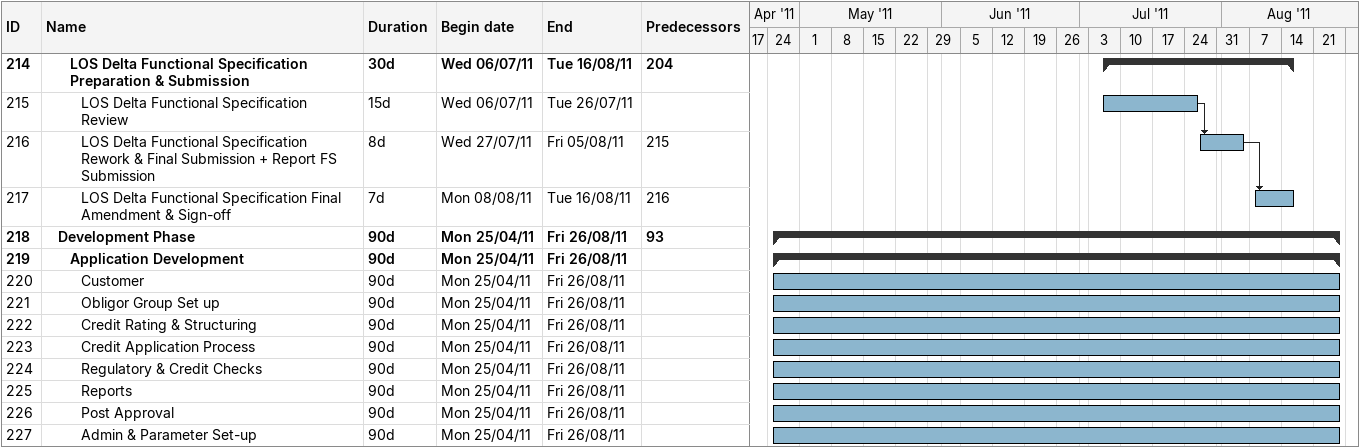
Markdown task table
| ID | Level | Task | Duration | Start | Finish | Predecessors |
|---|---|---|---|---|---|---|
| 214 | 3 | **LOS Delta Functional Specification Preparation & Submission** | 30d | 2011-07-06 | 2011-08-16 | 204 |
| 215 | 4 | LOS Delta Functional Specification Review | 15d | 2011-07-06 | 2011-07-26 |  |
| 216 | 4 | LOS Delta Functional Specification Rework & Final Submission + Report FS Submission | 8d | 2011-07-27 | 2011-08-05 | 215 |
| 217 | 4 | LOS Delta Functional Specification Final Amendment & Sign-off | 7d | 2011-08-08 | 2011-08-16 | 216 |
| 218 | 2 | **Development Phase** | 90d | 2011-04-25 | 2011-08-26 | 93 |
| 219 | 3 | **Application Development** | 90d | 2011-04-25 | 2011-08-26 |  |
| 220 | 4 | Customer | 90d | 2011-04-25 | 2011-08-26 |  |
| 221 | 4 | Obligor Group Set up | 90d | 2011-04-25 | 2011-08-26 |  |
| 222 | 4 | Credit Rating & Structuring | 90d | 2011-04-25 | 2011-08-26 |  |
| 223 | 4 | Credit Application Process | 90d | 2011-04-25 | 2011-08-26 |  |
| 224 | 4 | Regulatory & Credit Checks | 90d | 2011-04-25 | 2011-08-26 |  |
| 225 | 4 | Reports | 90d | 2011-04-25 | 2011-08-26 |  |
| 226 | 4 | Post Approval | 90d | 2011-04-25 | 2011-08-26 |  |
| 227 | 4 | Admin & Parameter Set-up | 90d | 2011-04-25 | 2011-08-26 |  |
